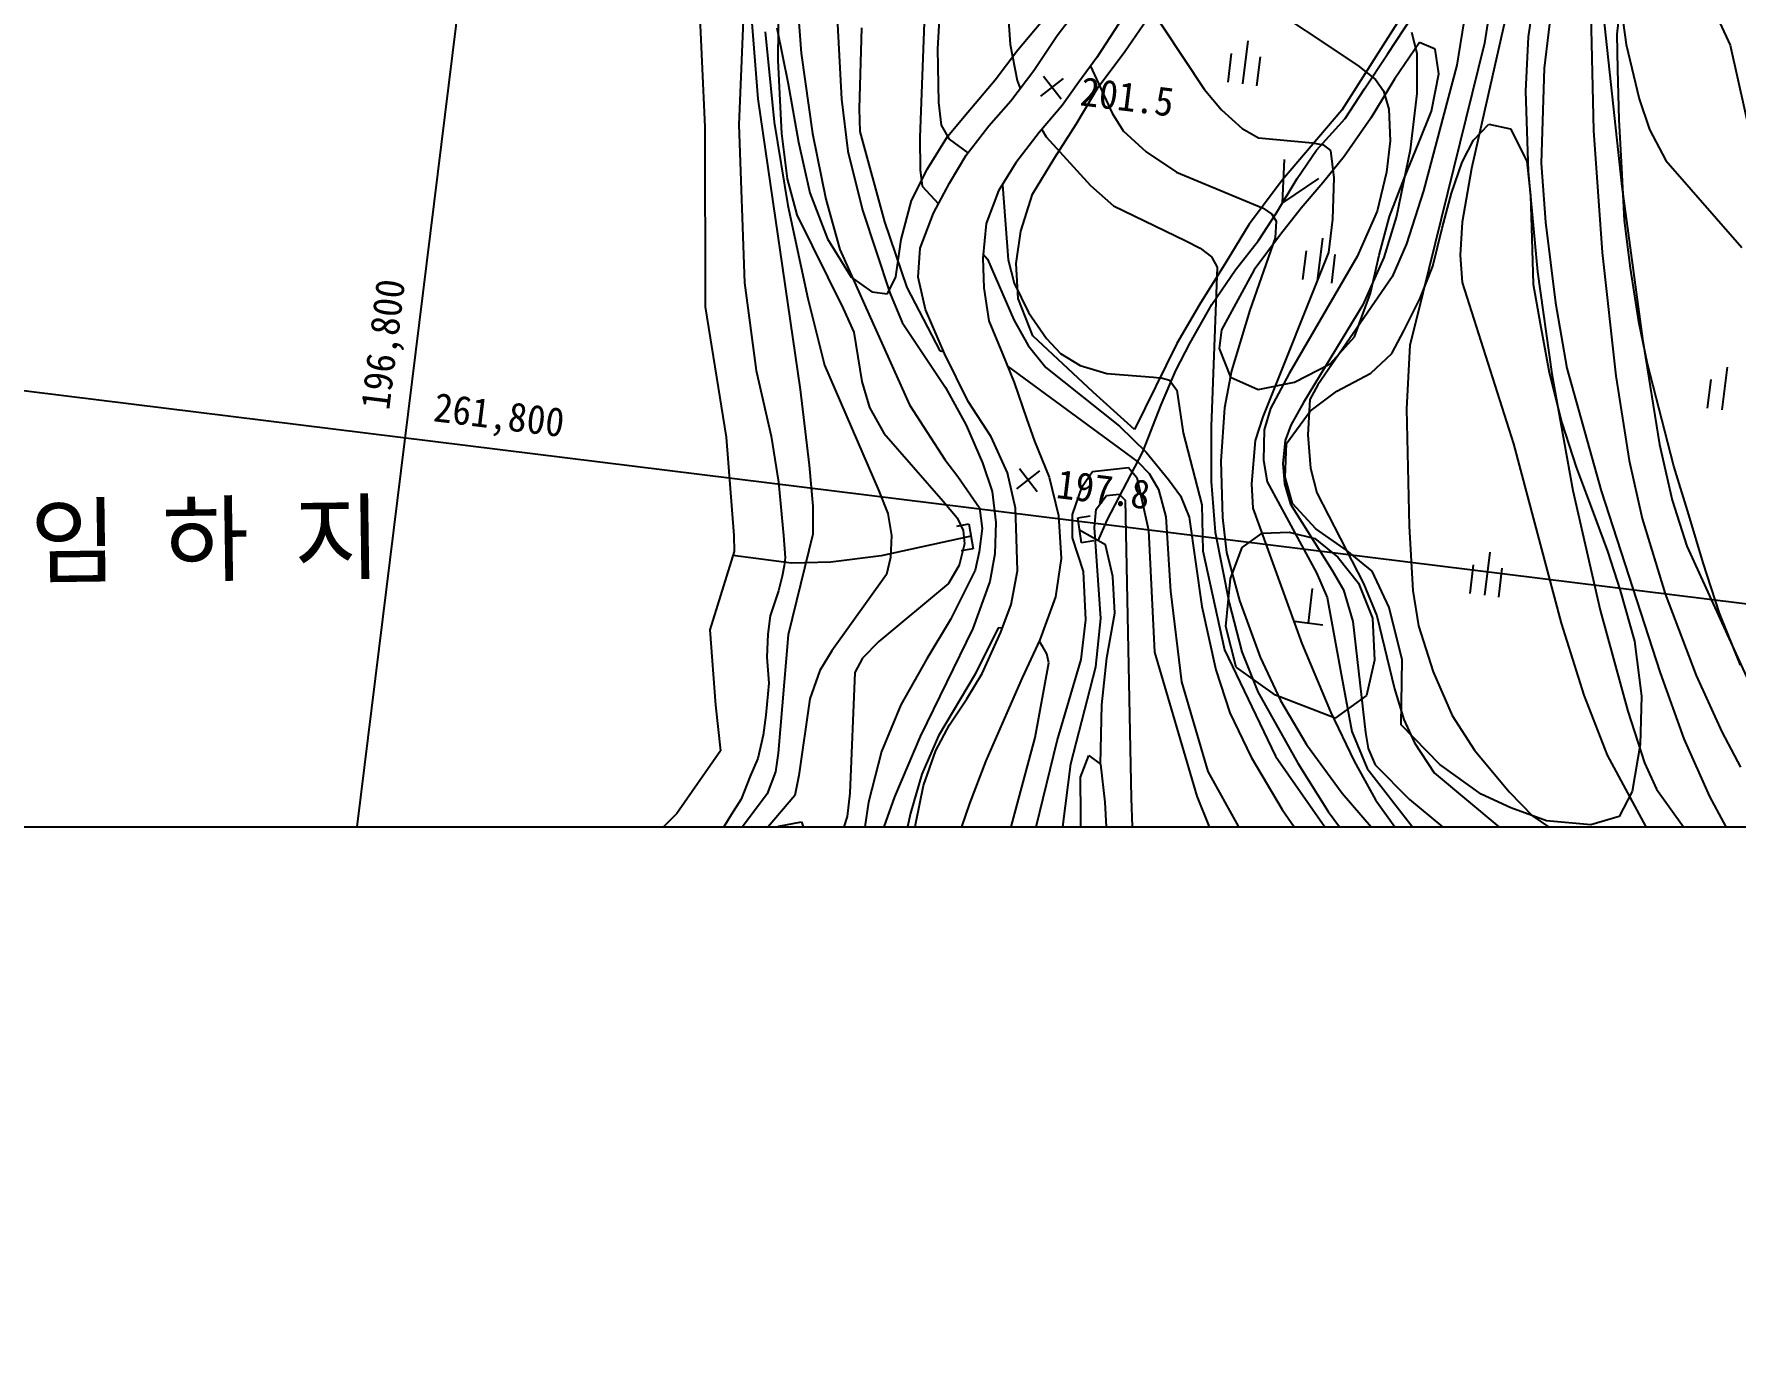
# Model space of a CAD drawing. Header units: millimetres. Extents: x 8678 to 9474, y 1103 to 1809.
# Drawn here: x 9140.5 to 9258.2, y 1363.4 to 1453.7 of the extents above; entities that cross this region are included whole.
import ezdxf
from ezdxf.enums import TextEntityAlignment as Align
from ezdxf.xclip import XClip

# ---------------------------------------------------------------- set-up
doc = ezdxf.new("R2010")
doc.units = ezdxf.units.MM
doc.header["$LTSCALE"] = 10
doc.header["$MEASUREMENT"] = 0
doc.header["$XCLIPFRAME"] = 2
doc.layers.add('TX-PAPR', color=2, linetype='Continuous', plot=False)
doc.layers.add('TZ-BASE', color=253, linetype='Continuous')
doc.styles.add('HANA', font='GulimChe.ttf')

# ---------------------------------------------------------------- blocks, each defined once
blk = doc.blocks.new('JD-CGHF56FJ')
at = {"layer": 'TZ-BASE'}
for p, q in [((385.32, -179.34), (429.37, 177.07)), ((421.2, -3.6, 191.08), (422.26, -26.59, 191.08)), ((80.04, -8.35), (512.52, -61.82)), ((437.82, -9.22, 199), (437.13, -27.32, 199)), ((428.43, -15.03, 196), (428.94, -21.5, 196)), ((427.38, -15.5, 195), (427.32, -22, 195)), ((476.94, -15.89, 207), (476.19, -20.8, 207)), ((479.84, -16.16, 209), (479.2, -20.36, 209)), ((425, -16.96, 192), (424.61, -26.45, 192)), ((438.63, -16.56, 200), (438.36, -21.18, 200)), ((443.12, -17.15, 201), (443.38, -20.88, 201)), ((452.37, -17.3, 203), (456.79, -23.99, 203)), ((458.81, -16.6, 204), (467.43, -22.35, 204)), ((481.03, -16.7, 210), (480.31, -22.52, 210)), ((485.36, -20.17, 212.04), (485.76, -16.68, 212.04)), ((425.41, -17.93, 193), (425.92, -24.64, 193)), ((446.64, -20.27, 188.97), (448, -18.5, 188.97)), ((451.31, -21.37, 199.8), (453.09, -18.79, 199.8)), ((474.87, -18.6, 206), (474.28, -22.31, 206)), ((483.55, -18.81, 211), (483.73, -26.84, 211)), ((484.39, -18.74, 212), (485.68, -30.72, 212)), ((485.55, -17.71, 213), (485.98, -20.89, 213)), ((427.24, -19.74, 207.1), (428.03, -23.61, 207.1)), ((431.45, -19.48, 197), (431.71, -24.66, 197)), ((433.09, -19.74, 198), (432.95, -25.35, 198)), ((443.91, -21.26, 207.1), (445.87, -18.94, 207.1)), ((450.93, -19.42, 203.58), (449.38, -21.78, 203.58)), ((470.47, -18.9, 199.8), (466.32, -25.44, 199.8)), ((469.48, -21.56, 207.82), (471.21, -18.93, 207.82)), ((477.6, -19.27, 208), (475.3, -29.47, 208)), ((492.46, -19.38, 214), (493.19, -20.94, 214)), ((426.44, -20.02, 194), (427.06, -26.26, 194)), ((438.36, -21.18, 200), (438.42, -24.9, 200)), ((443.38, -20.88, 201), (443.86, -23.37, 201)), ((445.02, -22.68, 188.97), (446.64, -20.27, 188.97)), ((459.82, -20.64, 203.56), (459.45, -23.62, 203.56)), ((471.7, -20.75, 202.15), (469.96, -23.28, 202.15)), ((471.13, -20.03, 205), (471.5, -21.5, 205)), ((476.19, -20.8, 207), (471.48, -39.86, 207)), ((472.77, -21.21, 202.15), (471.7, -20.75, 202.15)), ((479.2, -20.36, 209), (479.02, -24.11, 209)), ((485.42, -22.61, 212.04), (485.36, -20.17, 212.04)), ((485.98, -20.89, 213), (486.88, -24.65, 213)), ((493.19, -20.94, 214), (501.5, -58.41, 214)), ((427.32, -22, 195), (427.56, -27.04, 195)), ((428.94, -21.5, 196), (429.71, -27.04, 196)), ((442.35, -23.33, 207.1), (443.91, -21.26, 207.1)), ((449.38, -21.78, 203.58), (448.12, -23.51, 203.58)), ((449.47, -23.85, 199.8), (451.31, -21.37, 199.8)), ((458.46, -23.49, 203.56), (458.7, -21.51, 203.56)), ((460.44, -23.74, 203.56), (460.69, -21.75, 203.56)), ((467.43, -22.35, 204), (468.66, -23.32, 204)), ((467.9, -23.95, 207.82), (469.48, -21.56, 207.82)), ((471.5, -21.5, 205), (471.5, -24.29, 205)), ((474.28, -22.31, 206), (471.96, -31.01, 206)), ((473.03, -22.93, 202.15), (472.77, -21.21, 202.15)), ((440.45, -25.58, 207.1), (442.35, -23.33, 207.1)), ((443.44, -24.79, 188.97), (445.02, -22.68, 188.97)), ((443.86, -23.37, 201), (444.08, -23.93, 201)), ((445.5, -24.47, 201.51), (447.08, -23.24, 201.51)), ((445.68, -23.07, 201.51), (446.91, -24.64, 201.51)), ((448.12, -23.51, 203.58), (446.97, -25.11, 203.58)), ((448.93, -22.4, 202), (450.44, -25.63, 202)), ((469.96, -23.28, 202.15), (468.33, -25.98, 202.15)), ((468.66, -23.32, 204), (469.21, -24.1, 204)), ((472.53, -25.51, 202.15), (473.03, -22.93, 202.15)), ((480.31, -22.52, 210), (480.1, -29.09, 210)), ((485.51, -26.08, 212.04), (485.42, -22.61, 212.04)), ((425.92, -24.64, 193), (428.86, -44.76, 193)), ((428.03, -23.61, 207.1), (428.75, -27.65, 207.1)), ((431.71, -24.66, 197), (432.15, -28.26, 197)), ((447.95, -26.4, 199.8), (449.47, -23.85, 199.8)), ((456.79, -23.99, 203), (457.99, -25.42, 203)), ((466.55, -26, 207.82), (467.9, -23.95, 207.82)), ((469.21, -24.1, 204), (469.57, -25.37, 204)), ((471.5, -24.29, 205), (471.05, -28.17, 205)), ((479.02, -24.11, 209), (479.2, -29.67, 209)), ((486.88, -24.65, 213), (487.61, -26.77, 213)), ((432.95, -25.35, 198), (432.99, -26.9, 198)), ((438.42, -24.9, 200), (438.61, -26.48, 200)), ((439.05, -27.26, 207.1), (440.45, -25.58, 207.1)), ((441.9, -26.51, 188.97), (443.44, -24.79, 188.97)), ((446.97, -25.11, 203.58), (445.4, -26.98, 203.58)), ((450.44, -25.63, 202), (451.21, -26.86, 202)), ((457.99, -25.42, 203), (459.42, -26.7, 203)), ((466.32, -25.44, 199.8), (462.22, -30.24, 199.8)), ((469.57, -25.37, 204), (469.66, -27.56, 204)), ((471.63, -27.73, 202.15), (472.53, -25.51, 202.15)), ((422.26, -26.59, 191.08), (422.29, -39.03, 191.08)), ((424.61, -26.45, 192), (425.02, -37.38, 192)), ((427.06, -26.26, 194), (428, -32.02, 194)), ((427.56, -27.04, 195), (427.97, -30.19, 195)), ((429.71, -27.04, 196), (430.63, -31.58, 196)), ((432.99, -26.9, 198), (434.69, -33.16, 198)), ((438.61, -26.48, 200), (439.16, -27.43, 200)), ((440.34, -28.55, 188.97), (441.9, -26.51, 188.97)), ((445.4, -26.98, 203.58), (443.78, -29.08, 203.58)), ((445.57, -26.78, 201), (445.88, -27.27, 201)), ((446.47, -28.71, 199.8), (447.95, -26.4, 199.8)), ((451.21, -26.86, 202), (452.79, -28.31, 202)), ((459.42, -26.7, 203), (460.57, -27.34, 203)), ((464.58, -28.19, 207.82), (466.55, -26, 207.82)), ((468.33, -25.98, 202.15), (466.49, -28.63, 202.15)), ((475.44, -27.51, 206.65), (476.5, -26.4, 206.65)), ((476.5, -26.4, 206.65), (477.99, -26.73, 206.65)), ((477.99, -26.73, 206.65), (479.11, -28.96, 206.65)), ((483.73, -26.84, 211), (484.32, -35.28, 211)), ((485.7, -29.45, 212.04), (485.51, -26.08, 212.04)), ((487.61, -26.77, 213), (488.73, -28.91, 213)), ((428.75, -27.65, 207.1), (429.53, -31.15, 207.1)), ((437.13, -27.32, 199), (437.16, -29.57, 199)), ((437.66, -29.48, 207.1), (439.05, -27.26, 207.1)), ((439.16, -27.43, 200), (440.46, -28.39, 200)), ((445.88, -27.27, 201), (448.95, -30.64, 201)), ((460.57, -27.34, 203), (464.29, -27.69, 203)), ((463.23, -30.16, 207.82), (464.58, -28.19, 207.82)), ((464.29, -27.69, 203), (465.04, -27.84, 203)), ((465.04, -27.84, 203), (465.54, -28.22, 203)), ((465.54, -28.22, 203), (465.78, -30.11, 203)), ((469.66, -27.56, 204), (469.42, -29.73, 204)), ((471.05, -28.17, 205), (470.11, -32.76, 205)), ((470.63, -30.15, 202.15), (471.63, -27.73, 202.15)), ((474.65, -29.03, 206.65), (475.44, -27.51, 206.65)), ((432.15, -28.26, 197), (433.16, -32.34, 197)), ((439.18, -30.48, 188.97), (440.34, -28.55, 188.97)), ((443.78, -29.08, 203.58), (442.58, -31.02, 203.58)), ((444.92, -31.25, 199.8), (446.47, -28.71, 199.8)), ((452.79, -28.31, 202), (454.89, -29.72, 202)), ((462.23, -31.84, 207.82), (462.36, -28.84, 207.82)), ((466.49, -28.63, 202.15), (465.01, -30.47, 202.15)), ((473.91, -31.17, 206.65), (474.65, -29.03, 206.65)), ((479.11, -28.96, 206.65), (479.38, -31.34, 206.65)), ((480.1, -29.09, 210), (480.4, -33.17, 210)), ((488.73, -28.91, 213), (493.98, -34.93, 213)), ((427.97, -30.19, 195), (428.62, -32.67, 195)), ((436.56, -31.67, 207.1), (437.66, -29.48, 207.1)), ((437.16, -29.57, 199), (437.3, -30.69, 199)), ((438.07, -32.55, 188.97), (439.18, -30.48, 188.97)), ((442.85, -30.59, 200), (443.25, -35.79, 200)), ((454.89, -29.72, 202), (459.94, -31.82, 202)), ((462.22, -30.24, 199.8), (459.92, -33.32, 199.8)), ((461.81, -32.53, 207.82), (463.23, -30.16, 207.82)), ((464.71, -30.16, 207.82), (462.23, -31.84, 207.82)), ((465.01, -30.47, 202.15), (463.52, -32.2, 202.15)), ((465.78, -30.11, 203), (465.67, -32.98, 203)), ((469.42, -29.73, 204), (468.76, -32.41, 204)), ((469.63, -32.78, 202.15), (470.63, -30.15, 202.15)), ((475.3, -29.47, 208), (474.65, -33.19, 208)), ((479.2, -29.67, 209), (479.85, -36.61, 209)), ((485.88, -33.06, 212.04), (485.7, -29.45, 212.04)), ((429.53, -31.15, 207.1), (430.74, -34.33, 207.1)), ((430.63, -31.58, 196), (431.61, -35.08, 196)), ((435.85, -34.38, 207.1), (436.56, -31.67, 207.1)), ((437.3, -30.69, 199), (438.42, -31.9, 199)), ((442.58, -31.02, 203.58), (441.73, -33.28, 203.58)), ((444.12, -33.8, 199.8), (444.92, -31.25, 199.8)), ((448.95, -30.64, 201), (450.54, -32.04, 201)), ((471.96, -31.01, 206), (470.8, -34.67, 206)), ((473.27, -33.59, 206.65), (473.91, -31.17, 206.65)), ((479.38, -31.34, 206.65), (479.47, -34.3, 206.65)), ((485.68, -30.72, 212), (487.11, -41.25, 212)), ((428, -32.02, 194), (429.38, -38.47, 194)), ((428.62, -32.67, 195), (431.84, -39.16, 195)), ((433.16, -32.34, 197), (435.05, -38.06, 197)), ((437.16, -34.97, 188.97), (438.07, -32.55, 188.97)), ((450.54, -32.04, 201), (455.53, -34.48, 201)), ((459.94, -31.82, 202), (460.88, -32.22, 202)), ((460.55, -34.45, 207.82), (461.81, -32.53, 207.82)), ((460.88, -32.22, 202), (461.47, -32.62, 202)), ((461.47, -32.62, 202), (461.77, -33.1, 202)), ((463.52, -32.2, 202.15), (462.07, -34.04, 202.15)), ((468.76, -32.41, 204), (467.38, -35.55, 204)), ((468.9, -35.47, 202.15), (469.63, -32.78, 202.15)), ((470.11, -32.76, 205), (469.23, -35.63, 205)), ((434.69, -33.16, 198), (436.24, -37.69, 198)), ((441.73, -33.28, 203.58), (441.5, -35.68, 203.58)), ((443.79, -36.03, 199.8), (444.12, -33.8, 199.8)), ((459.92, -33.32, 199.8), (458.29, -35.96, 199.8)), ((462.07, -34.04, 202.15), (460.25, -36.48, 202.15)), ((461.77, -33.1, 202), (461.72, -34.26, 202)), ((465.67, -32.98, 203), (465.41, -35.28, 203)), ((472.61, -36.23, 206.65), (473.27, -33.59, 206.65)), ((474.65, -33.19, 208), (474.5, -35.47, 208)), ((480.4, -33.17, 210), (481.09, -38.76, 210)), ((486.29, -36.36, 212.04), (485.88, -33.06, 212.04)), ((430.74, -34.33, 207.1), (432.39, -36.98, 207.1)), ((431.61, -35.08, 196), (436.41, -45.81, 196)), ((435.47, -36.97, 207.1), (435.85, -34.38, 207.1)), ((437.03, -36.99, 188.97), (437.16, -34.97, 188.97)), ((455.53, -34.48, 201), (456.53, -34.98, 201)), ((456.53, -34.98, 201), (457.31, -35.57, 201)), ((458.96, -36.47, 207.82), (460.55, -34.45, 207.82)), ((461.72, -34.26, 202), (459.96, -39.26, 202)), ((465.41, -35.28, 203), (460.87, -46.65, 203)), ((463.63, -37.15, 203.56), (463.88, -35.16, 203.56)), ((464.99, -34.29, 203.56), (464.62, -37.27, 203.56)), ((470.8, -34.67, 206), (469.8, -36.96, 206)), ((479.47, -34.3, 206.65), (479.56, -37.46, 206.65)), ((484.32, -35.28, 211), (485.28, -43.81, 211)), ((441.5, -35.68, 203.58), (441.57, -37.72, 203.58)), ((441.52, -35.4, 199), (441.81, -35.74, 199)), ((441.81, -35.74, 199), (443.63, -39.94, 199)), ((443.25, -35.79, 200), (443.65, -37.41, 200)), ((443.93, -38.46, 199.8), (443.79, -36.03, 199.8)), ((458.29, -35.96, 199.8), (456.51, -38.84, 199.8)), ((457.69, -36.29, 201), (457.28, -47.32, 201)), ((457.31, -35.57, 201), (457.69, -36.29, 201)), ((457.33, -38.88, 207.82), (458.96, -36.47, 207.82)), ((460.25, -36.48, 202.15), (458.01, -40.62, 202.15)), ((467.38, -35.55, 204), (462.69, -43.64, 204)), ((465.62, -37.39, 203.56), (465.86, -35.41, 203.56)), ((469.23, -35.63, 205), (467.78, -38.9, 205)), ((468.3, -38.1, 202.15), (468.9, -35.47, 202.15)), ((471.75, -38.44, 206.65), (472.61, -36.23, 206.65)), ((474.5, -35.47, 208), (474.65, -37.36, 208)), ((486.87, -40.08, 212.04), (486.29, -36.36, 212.04)), ((425.02, -37.38, 192), (425.81, -43.44, 192)), ((432.39, -36.98, 207.1), (433.81, -37.99, 207.1)), ((434.89, -38.13, 207.1), (435.47, -36.97, 207.1)), ((437.52, -39.22, 188.97), (437.03, -36.99, 188.97)), ((443.65, -37.41, 200), (444.66, -39.43, 200)), ((469.8, -36.96, 206), (464.67, -44.42, 206)), ((474.65, -37.36, 208), (478.2, -48.51, 208)), ((479.56, -37.46, 206.65), (480.03, -40.18, 206.65)), ((479.85, -36.61, 209), (480.84, -43.67, 209)), ((429.38, -38.47, 194), (430.55, -43.06, 194)), ((433.81, -37.99, 207.1), (434.89, -38.13, 207.1)), ((435.05, -38.06, 197), (435.92, -40.12, 197)), ((436.24, -37.69, 198), (438.51, -42.07, 198)), ((441.57, -37.72, 203.58), (441.91, -40.01, 203.58)), ((444.94, -41.04, 199.8), (443.93, -38.46, 199.8)), ((456.51, -38.84, 199.8), (454.9, -41.57, 199.8)), ((467.19, -41.12, 202.15), (468.3, -38.1, 202.15)), ((470.61, -40.7, 206.65), (471.75, -38.44, 206.65)), ((481.09, -38.76, 210), (481.89, -43.28, 210)), ((422.29, -39.03, 191.08), (423.74, -48.05, 191.08)), ((431.84, -39.16, 195), (432.58, -40.79, 195)), ((438.84, -42.26, 188.97), (437.52, -39.22, 188.97)), ((441.91, -40.01, 203.58), (442.85, -42.29, 203.58)), ((443.63, -39.94, 199), (444.63, -41.71, 199)), ((444.66, -39.43, 200), (445.89, -41.22, 200)), ((455.84, -41.53, 207.82), (457.33, -38.88, 207.82)), ((459.96, -39.26, 202), (458.7, -43.47, 202)), ((467.78, -38.9, 205), (463.67, -45.65, 205)), ((471.48, -39.86, 207), (471.02, -41.69, 207)), ((432.58, -40.79, 195), (433.13, -44.2, 195)), ((435.92, -40.12, 197), (438.92, -44.62, 197)), ((449.13, -44.95, 199.8), (444.94, -41.04, 199.8)), ((458.01, -40.62, 202.15), (457.83, -41.92, 202.15)), ((465.52, -42.99, 202.15), (467.19, -41.12, 202.15)), ((469.79, -42.27, 206.65), (470.61, -40.7, 206.65)), ((480.03, -40.18, 206.65), (480.66, -43.57, 206.65)), ((487.47, -42.99, 212.04), (486.87, -40.08, 212.04)), ((438.51, -42.07, 198), (438.78, -42.12, 198)), ((440.48, -45.58, 188.97), (438.84, -42.26, 188.97)), ((442.85, -42.29, 203.58), (443.66, -44.28, 203.58)), ((444.63, -41.71, 199), (445.84, -43.23, 199)), ((445.89, -41.22, 200), (446.87, -42.26, 200)), ((446.87, -42.26, 200), (448.23, -43.09, 200)), ((454.9, -41.57, 199.8), (451.98, -47.52, 199.8)), ((454.85, -43.43, 207.82), (455.84, -41.53, 207.82)), ((457.83, -41.92, 202.15), (458.63, -43.89, 202.15)), ((468.32, -43.63, 206.65), (469.79, -42.27, 206.65)), ((471.02, -41.69, 207), (470.8, -46.1, 207)), ((487.11, -41.25, 212), (488.29, -48.56, 212)), ((425.81, -43.44, 192), (426.86, -47.99, 192)), ((430.55, -43.06, 194), (434.31, -51.77, 194)), ((443.19, -43.13, 198), (450.93, -48.81, 198)), ((445.84, -43.23, 199), (450.94, -47.3, 199)), ((448.23, -43.09, 200), (450.08, -43.64, 200)), ((453.83, -45.82, 207.82), (454.85, -43.43, 207.82)), ((458.7, -43.47, 202), (458.2, -46.02, 202)), ((463.06, -44.25, 202.15), (465.52, -42.99, 202.15)), ((481.89, -43.28, 210), (484.25, -51.76, 210)), ((488.45, -46.82, 212.04), (487.47, -42.99, 212.04)), ((492.97, -43.2, 212.23), (492.6, -46.17, 212.23)), ((433.13, -44.2, 195), (433.66, -46.01, 195)), ((438.92, -44.62, 197), (440.33, -47.21, 197)), ((443.66, -44.28, 203.58), (444.51, -46.77, 203.58)), ((450.08, -43.64, 200), (453.29, -43.91, 200)), ((453.29, -43.91, 200), (453.92, -43.96, 200)), ((453.92, -43.96, 200), (454.41, -44.1, 200)), ((454.41, -44.1, 200), (454.92, -44.79, 200)), ((458.63, -43.89, 202.15), (460.54, -44.76, 202.15)), ((460.54, -44.76, 202.15), (463.06, -44.25, 202.15)), ((462.69, -43.64, 204), (461.39, -46.06, 204)), ((464.67, -44.42, 206), (464.11, -45.45, 206)), ((465.98, -44.88, 206.65), (468.32, -43.63, 206.65)), ((480.66, -43.57, 206.65), (481.55, -47.06, 206.65)), ((480.84, -43.67, 209), (482.31, -51.73, 209)), ((485.28, -43.81, 211), (486.2, -49.67, 211)), ((491.61, -46.05, 212.23), (491.86, -44.07, 212.23)), ((428.86, -44.76, 193), (429.49, -49.98, 193)), ((436.41, -45.81, 196), (438.86, -49.6, 196)), ((442.07, -48.03, 188.97), (440.48, -45.58, 188.97)), ((451.98, -47.52, 199.8), (449.13, -44.95, 199.8)), ((452.57, -49.07, 207.82), (453.83, -45.82, 207.82)), ((454.92, -44.79, 200), (455.34, -47.76, 200)), ((463.67, -45.65, 205), (462.79, -47.21, 205)), ((464.11, -45.45, 206), (463.96, -47.89, 206)), ((464.14, -46.26, 206.65), (465.98, -44.88, 206.65)), ((433.66, -46.01, 195), (434.64, -47.78, 195)), ((444.51, -46.77, 203.58), (445.06, -48.32, 203.58)), ((458.2, -46.02, 202), (457.96, -49.72, 202)), ((460.87, -46.65, 203), (460.33, -48.28, 203)), ((461.39, -46.06, 204), (460.96, -47.54, 204)), ((462.5, -48.5, 206.65), (464.14, -46.26, 206.65)), ((470.8, -46.1, 207), (470.99, -54.21, 207)), ((481.55, -47.06, 206.65), (482.52, -50.13, 206.65)), ((489.29, -50.06, 212.04), (488.45, -46.82, 212.04)), ((423.74, -48.05, 191.08), (424.27, -54.85, 191.08)), ((426.86, -47.99, 192), (427.36, -51.17, 192)), ((434.64, -47.78, 195), (438.75, -52.47, 195)), ((440.33, -47.21, 197), (441.48, -49.83, 197)), ((443.19, -50.51, 188.97), (442.07, -48.03, 188.97)), ((450.94, -47.3, 199), (452.79, -49.09, 199)), ((455.34, -47.76, 200), (456.63, -52.74, 200)), ((457.28, -47.32, 201), (457.29, -51.12, 201)), ((460.96, -47.54, 204), (460.9, -49.64, 204)), ((462.79, -47.21, 205), (462.4, -48.29, 205)), ((463.96, -47.89, 206), (464.15, -50.2, 206)), ((445.06, -48.32, 203.58), (446.08, -50.82, 203.58)), ((450.09, -53.79, 207.82), (452.57, -49.07, 207.82)), ((450.93, -48.81, 198), (452.23, -49.79, 198)), ((452.79, -49.09, 199), (454.34, -50.97, 199)), ((460.33, -48.28, 203), (460.08, -51.27, 203)), ((462.4, -48.29, 205), (462.24, -49.88, 205)), ((462.4, -50.81, 206.65), (462.5, -48.5, 206.65)), ((478.2, -48.51, 208), (481.5, -60.91, 208)), ((488.29, -48.56, 212), (489.16, -52.42, 212)), ((429.49, -49.98, 193), (429.73, -52.83, 193)), ((438.86, -49.6, 196), (439.77, -50.77, 196)), ((441.48, -49.83, 197), (442.13, -51.81, 197)), ((443.75, -52.97, 188.97), (443.19, -50.51, 188.97)), ((443.85, -51.62, 197.75), (445.43, -50.39, 197.75)), ((444.02, -50.22, 197.75), (445.25, -51.8, 197.75)), ((448.36, -51.46, 197), (449.08, -50.42, 197)), ((449.08, -50.42, 197), (451.56, -50.14, 197)), ((451.56, -50.14, 197), (452.14, -50.84, 197)), ((452.23, -49.79, 198), (452.99, -50.56, 198)), ((452.99, -50.56, 198), (453.65, -51.67, 198)), ((457.96, -49.72, 202), (458.06, -53.61, 202)), ((460.9, -49.64, 204), (461.15, -51.13, 204)), ((462.24, -49.88, 205), (462.35, -51.28, 205)), ((464.15, -50.2, 206), (464.59, -51.9, 206)), ((482.52, -50.13, 206.65), (483.57, -52.9, 206.65)), ((486.2, -49.67, 211), (487.09, -53.67, 211)), ((490.33, -53.43, 212.04), (489.29, -50.06, 212.04)), ((427.36, -51.17, 192), (427.71, -54.85, 192)), ((434.31, -51.77, 194), (434.92, -53.32, 194)), ((439.77, -50.77, 196), (441.26, -52.95, 196)), ((446.08, -50.82, 203.58), (446.73, -53.48, 203.58)), ((447.69, -53.39, 197), (448.36, -51.46, 197)), ((452.14, -50.84, 197), (452.96, -54.48, 197)), ((453.65, -51.67, 198), (454.16, -53.56, 198)), ((454.34, -50.97, 199), (455.16, -52.11, 199)), ((457.29, -51.12, 201), (457.57, -54.63, 201)), ((460.08, -51.27, 203), (460.17, -52.96, 203)), ((461.15, -51.13, 204), (464.58, -57.43, 204)), ((462.35, -51.28, 205), (462.78, -52.69, 205)), ((462.92, -52.64, 206.65), (462.4, -50.81, 206.65)), ((482.31, -51.73, 209), (484.2, -60.02, 209)), ((484.25, -51.76, 210), (488.33, -64.36, 210)), ((429.73, -52.83, 193), (429.73, -54.77, 193)), ((438.75, -52.47, 195), (439.72, -53.63, 195)), ((441.26, -52.95, 196), (441.44, -54.37, 196)), ((442.13, -51.81, 197), (442.4, -53.96, 197)), ((449.33, -53.04, 196), (450.05, -52.08, 196)), ((450.05, -52.08, 196), (450.92, -52, 196)), ((450.92, -52, 196), (451.34, -52.41, 196)), ((451.34, -52.41, 196), (451.76, -73.03, 196)), ((455.16, -52.11, 199), (455.77, -53.58, 199)), ((456.63, -52.74, 200), (456.71, -55.91, 200)), ((460.17, -52.96, 203), (463.55, -62.33, 203)), ((462.78, -52.69, 205), (465.62, -57.22, 205)), ((464.52, -54.4, 206.65), (462.92, -52.64, 206.65)), ((464.59, -51.9, 206), (467.82, -58.17, 206)), ((483.57, -52.9, 206.65), (484.69, -55.93, 206.65)), ((489.16, -52.42, 212), (490.19, -55.6, 212)), ((434.92, -53.32, 194), (435.18, -54.85, 194)), ((439.69, -54.2, 191.43), (440.53, -54.05, 191.43)), ((439.72, -53.63, 195), (440.14, -54.5, 195)), ((440.53, -54.05, 191.43), (440.83, -55.77, 191.43)), ((442.4, -53.96, 197), (442.32, -56.12, 197)), ((443.79, -54.33, 188.97), (443.75, -52.97, 188.97)), ((446.73, -53.48, 203.58), (446.91, -56.45, 203.58)), ((447.69, -55.01, 197), (447.69, -53.39, 197)), ((448.06, -53.63, 194.52), (448.91, -53.5, 194.52)), ((448.31, -55.35, 194.52), (448.06, -53.63, 194.52)), ((449.21, -54.3, 196), (449.33, -53.04, 196)), ((449.46, -55.22, 207.82), (450.09, -53.79, 207.82)), ((454.16, -53.56, 198), (454.48, -58.7, 198)), ((455.77, -53.58, 199), (456.65, -59.77, 199)), ((458.06, -53.61, 202), (458.34, -56.02, 202)), ((487.09, -53.67, 211), (488.69, -58.88, 211)), ((491.32, -56.75, 212.04), (490.33, -53.43, 212.04)), ((424.27, -54.85, 191.08), (424.3, -55.97, 191.08)), ((427.71, -54.85, 192), (427.83, -56.4, 192)), ((429.73, -54.77, 193), (428.03, -61.73, 193)), ((440.68, -54.91, 191.43), (434.47, -56.26, 191.43)), ((435.18, -54.85, 194), (435.1, -56.38, 194)), ((440.14, -54.5, 195), (440.23, -55.43, 195)), ((441.44, -54.37, 196), (441.24, -55.99, 196)), ((443.88, -57.29, 188.97), (443.79, -54.33, 188.97)), ((448.45, -57.34, 197), (447.69, -55.01, 197)), ((449.97, -55.5, 194.52), (448.19, -54.49, 194.52)), ((449.16, -55.23, 194.52), (448.31, -55.35, 194.52)), ((449.66, -60.59, 196), (449.21, -54.3, 196)), ((452.96, -54.48, 197), (453.36, -62.92, 197)), ((457.57, -54.63, 201), (458.52, -59.52, 201)), ((459.42, -55.68, 202.17), (460.81, -54.7, 202.17)), ((460.81, -54.7, 202.17), (462.67, -54.62, 202.17)), ((462.67, -54.62, 202.17), (464.46, -55.05, 202.17)), ((464.46, -55.05, 202.17), (466.04, -56.36, 202.17)), ((466.66, -55.89, 206.65), (464.52, -54.4, 206.65)), ((470.99, -54.21, 207), (471.24, -58.66, 207)), ((424.3, -55.97, 191.08), (422.61, -61.38, 191.08)), ((428.26, -56.77, 191.43), (424.21, -56.24, 191.43)), ((427.83, -56.4, 192), (427.76, -56.95, 192)), ((434.47, -56.26, 191.43), (430.98, -56.7, 191.43)), ((435.1, -56.38, 194), (434.84, -57.56, 194)), ((440.23, -55.43, 195), (439.85, -56.9, 195)), ((440.83, -55.77, 191.43), (439.99, -55.92, 191.43)), ((441.24, -55.99, 196), (440.96, -57.24, 196)), ((442.32, -56.12, 197), (441.97, -58.04, 197)), ((446.91, -56.45, 203.58), (446.51, -59.1, 203.58)), ((450.48, -57.7, 194.52), (449.97, -55.5, 194.52)), ((456.71, -55.91, 200), (458.2, -62.77, 200)), ((458.34, -56.02, 202), (459.24, -59.34, 202)), ((458.62, -57.82, 202.17), (459.42, -55.68, 202.17)), ((466.04, -56.36, 202.17), (467.48, -58.16, 202.17)), ((468.41, -57.33, 206.65), (466.66, -55.89, 206.65)), ((476.55, -56.01, 207.29), (476.18, -58.99, 207.29)), ((484.69, -55.93, 206.65), (485.57, -58.66, 206.65)), ((490.19, -55.6, 212), (496.13, -68.62, 212)), ((427.61, -57.67, 192), (427.36, -58.69, 192)), ((427.76, -56.95, 192), (427.61, -57.67, 192)), ((430.98, -56.7, 191.43), (428.26, -56.77, 191.43)), ((434.84, -57.56, 194), (431.06, -62.83, 194)), ((439.85, -56.9, 195), (439.12, -58.18, 195)), ((440.96, -57.24, 196), (439.25, -60.66, 196)), ((443.45, -59.63, 188.97), (443.88, -57.29, 188.97)), ((448.61, -60.68, 197), (448.45, -57.34, 197)), ((464.58, -57.43, 204), (465.31, -59.15, 204)), ((465.62, -57.22, 205), (466.43, -58.6, 205)), ((469.59, -59.84, 206.65), (468.41, -57.33, 206.65)), ((475.19, -58.86, 207.29), (475.43, -56.88, 207.29)), ((477.17, -59.11, 207.29), (477.42, -57.12, 207.29)), ((492.44, -60.22, 212.04), (491.32, -56.75, 212.04)), ((427.36, -58.69, 192), (426.78, -60.4, 192)), ((439.12, -58.18, 195), (434.3, -62.19, 195)), ((441.97, -58.04, 197), (440.8, -61.28, 197)), ((450.62, -60.23, 194.52), (450.48, -57.7, 194.52)), ((454.48, -58.7, 198), (455.23, -64.98, 198)), ((458.3, -61.15, 202.17), (458.62, -57.82, 202.17)), ((464.01, -60.91, 203.98), (464.3, -58.53, 203.98)), ((466.43, -58.6, 205), (467.08, -60.8, 205)), ((467.48, -58.16, 202.17), (468.45, -60.56, 202.17)), ((467.82, -58.17, 206), (468.74, -60.4, 206)), ((471.24, -58.66, 207), (471.63, -61.1, 207)), ((485.57, -58.66, 206.65), (486.57, -62.16, 206.65)), ((442.73, -61.55, 188.97), (443.45, -59.63, 188.97)), ((446.51, -59.1, 203.58), (445.44, -62.06, 203.58)), ((456.65, -59.77, 199), (457.61, -64.14, 199)), ((458.52, -59.52, 201), (459.4, -62.91, 201)), ((459.24, -59.34, 202), (460.68, -63.26, 202)), ((465.31, -59.15, 204), (466.23, -64.19, 204)), ((470.5, -63.46, 206.65), (469.59, -59.84, 206.65)), ((484.2, -60.02, 209), (486.1, -67, 209)), ((488.69, -58.88, 211), (490.83, -64.54, 211)), ((426.78, -60.4, 192), (426.62, -61.68, 192)), ((439.25, -60.66, 196), (437.63, -63.39, 196)), ((448.29, -63.43, 197), (448.61, -60.68, 197)), ((449.31, -63.94, 196), (449.66, -60.59, 196)), ((450.08, -63.31, 194.52), (450.62, -60.23, 194.52)), ((459.01, -63.95, 202.17), (458.3, -61.15, 202.17)), ((463.02, -60.79, 203.98), (465, -61.03, 203.98)), ((467.08, -60.8, 205), (467.96, -68.49, 205)), ((468.45, -60.56, 202.17), (468.58, -63.48, 202.17)), ((468.74, -60.4, 206), (469.97, -65.45, 206)), ((471.63, -61.1, 207), (472.65, -64.29, 207)), ((481.5, -60.91, 208), (483.05, -65.9, 208)), ((493.9, -63.83, 212.04), (492.44, -60.22, 212.04)), ((422.61, -61.38, 191.08), (423.01, -66.6, 191.08)), ((426.62, -61.68, 192), (426.55, -63.27, 192)), ((428.03, -61.73, 193), (427.33, -69.91, 193)), ((434.3, -62.19, 195), (433.16, -63.34, 195)), ((440.8, -61.28, 197), (437.16, -68.75, 197)), ((442.56, -61.23, 198), (440.97, -64.45, 198)), ((441.44, -64.41, 188.97), (442.73, -61.55, 188.97)), ((442.84, -61.27, 198), (442.56, -61.23, 198)), ((445.44, -62.06, 203.58), (444.21, -64.69, 203.58)), ((445.44, -62.24, 198), (445.38, -62.18, 198)), ((445.65, -62.55, 198), (445.44, -62.24, 198)), ((463.55, -62.33, 203), (465.53, -67.06, 203)), ((486.57, -62.16, 206.65), (487.04, -65.96, 206.65)), ((426.55, -63.27, 192), (426.69, -65.07, 192)), ((431.06, -62.83, 194), (430.21, -64.19, 194)), ((433.16, -63.34, 195), (432.63, -64.34, 195)), ((437.63, -63.39, 196), (435.83, -66.56, 196)), ((445.92, -63.04, 198), (445.65, -62.55, 198)), ((446.05, -63.67, 198), (445.92, -63.04, 198)), ((446.64, -69.05, 197), (448.29, -63.43, 197)), ((449.73, -66.57, 194.52), (450.08, -63.31, 194.52)), ((453.36, -62.92, 197), (456.29, -72.89, 197)), ((458.2, -62.77, 200), (461.74, -70.12, 200)), ((459.4, -62.91, 201), (460.51, -65.66, 201)), ((460.68, -63.26, 202), (462.09, -66.27, 202)), ((468.58, -63.48, 202.17), (468.02, -65.92, 202.17)), ((470.43, -67.95, 206.65), (470.5, -63.46, 206.65)), ((430.21, -64.19, 194), (429.52, -66.16, 194)), ((432.63, -64.34, 195), (432.29, -72.68, 195)), ((440.97, -64.45, 198), (438.43, -68.7, 198)), ((440.38, -66.15, 188.97), (441.44, -64.41, 188.97)), ((444.21, -64.69, 203.58), (443.15, -67.11, 203.58)), ((445.11, -68.82, 198), (446.05, -63.67, 198)), ((447.58, -70.65, 196), (449.31, -63.94, 196)), ((457.61, -64.14, 199), (458.58, -67.13, 199)), ((461.74, -65.89, 202.17), (459.01, -63.95, 202.17)), ((466.23, -64.19, 204), (467.01, -68.42, 204)), ((472.65, -64.29, 207), (473.95, -67.3, 207)), ((488.33, -64.36, 210), (489.97, -68.92, 210)), ((490.83, -64.54, 211), (492.6, -68.44, 211)), ((426.69, -65.07, 192), (426.48, -67.27, 192)), ((455.23, -64.98, 198), (457.05, -71.17, 198)), ((460.51, -65.66, 201), (463.27, -70.6, 201)), ((465.87, -67.48, 202.17), (461.74, -65.89, 202.17)), ((468.02, -65.92, 202.17), (465.87, -67.48, 202.17)), ((469.97, -65.45, 206), (470.6, -67.57, 206)), ((483.05, -65.9, 208), (484.68, -70.05, 208)), ((423.01, -66.6, 191.08), (423.35, -69.75, 191.08)), ((429.52, -66.16, 194), (428.76, -71.46, 194)), ((435.83, -66.56, 196), (434.49, -69.79, 196)), ((439.19, -67.96, 188.97), (440.38, -66.15, 188.97)), ((449.62, -70.66, 194.52), (449.73, -66.57, 194.52)), ((462.09, -66.27, 202), (463.89, -69.3, 202)), ((465.53, -67.06, 203), (467.18, -70.47, 203)), ((486.1, -67, 209), (487.26, -70.58, 209)), ((487.04, -65.96, 206.65), (486.96, -69.3, 206.65)), ((426.48, -67.27, 192), (426.31, -68.66, 192)), ((438.24, -69.72, 188.97), (439.19, -67.96, 188.97)), ((443.15, -67.11, 203.58), (441.71, -70.43, 203.58)), ((458.58, -67.13, 199), (460.05, -70.19, 199)), ((473.11, -70.7, 206.65), (470.43, -67.95, 206.65)), ((470.6, -67.57, 206), (471.34, -69.2, 206)), ((473.95, -67.3, 207), (475.5, -69.7, 207)), ((426.31, -68.66, 192), (425.93, -70.28, 192)), ((437.16, -68.75, 197), (435.38, -72.93, 197)), ((438.43, -68.7, 198), (437.28, -71.36, 198)), ((442.77, -77.54, 198), (445.11, -68.82, 198)), ((444.75, -76.8, 197), (446.64, -69.05, 197)), ((463.89, -69.3, 202), (466.34, -72.67, 202)), ((467.01, -68.42, 204), (468.07, -70.98, 204)), ((467.96, -68.49, 205), (468.15, -69.59, 205)), ((471.34, -69.2, 206), (472.72, -71.26, 206)), ((486.96, -69.3, 206.65), (486.41, -72.57, 206.65)), ((489.97, -68.92, 210), (491.75, -72.91, 210)), ((492.6, -68.44, 211), (493.9, -70.88, 211)), ((423.35, -69.75, 191.08), (420.34, -74.08, 191.08)), ((425.93, -70.28, 192), (425.4, -71.51, 192)), ((427.33, -69.91, 193), (427.15, -71.2, 193)), ((434.49, -69.79, 196), (433.59, -73.31, 196)), ((437.39, -72.14, 188.97), (438.24, -69.72, 188.97)), ((441.71, -70.43, 203.58), (440.56, -73.38, 203.58)), ((448.25, -71.57, 194.38), (448.83, -70.08, 194.38)), ((448.83, -70.08, 194.38), (449.62, -70.67, 194.38)), ((460.05, -70.19, 199), (462.2, -73.8, 199)), ((461.74, -70.12, 200), (466.22, -76.52, 200)), ((463.27, -70.6, 201), (465.37, -73.94, 201)), ((467.18, -70.47, 203), (468.66, -73.13, 203)), ((468.15, -69.59, 205), (468.63, -70.72, 205)), ((475.5, -69.7, 207), (477.9, -72.59, 207)), ((484.68, -70.05, 208), (487.65, -75.56, 208)), ((487.26, -70.58, 209), (488.08, -72.4, 209)), ((425.4, -71.51, 192), (424.78, -73.1, 192)), ((427.15, -71.2, 193), (426.57, -72.73, 193)), ((428.76, -71.46, 194), (428.49, -72.83, 194)), ((437.28, -71.36, 198), (436.49, -74.06, 198)), ((446.73, -77.39, 196), (447.58, -70.65, 196)), ((448.26, -74.23, 194.38), (448.25, -71.57, 194.38)), ((449.62, -70.67, 194.38), (449.92, -73.3, 194.38)), ((457.05, -71.17, 198), (459.16, -74.95, 198)), ((468.07, -70.98, 204), (471.72, -75.66, 204)), ((468.63, -70.72, 205), (471.01, -73.11, 205)), ((472.72, -71.26, 206), (481.43, -78.58, 206)), ((475.96, -72.74, 206.65), (473.11, -70.7, 206.65)), ((426.57, -72.73, 193), (422.79, -77.75, 193)), ((428.49, -72.83, 194), (424.68, -77.3, 194)), ((432.29, -72.68, 195), (432.11, -74.3, 195)), ((435.38, -72.93, 197), (434.23, -76.13, 197)), ((436.85, -74.74, 188.97), (437.39, -72.14, 188.97)), ((456.29, -72.89, 197), (457.17, -75.08, 197)), ((466.34, -72.67, 202), (469.26, -76.04, 202)), ((478.02, -73.7, 206.65), (475.96, -72.74, 206.65)), ((477.9, -72.59, 207), (479.54, -74.26, 207)), ((486.41, -72.57, 206.65), (485.51, -74.28, 206.65)), ((488.08, -72.4, 209), (489.08, -73.78, 209)), ((491.75, -72.91, 210), (493.22, -75.64, 210)), ((420.34, -74.08, 191.08), (416.48, -77.86, 191.08)), ((424.78, -73.1, 192), (424.09, -74.18, 192)), ((433.59, -73.31, 196), (432.42, -80.8, 196)), ((436.49, -74.06, 198), (435.8, -77.27, 198)), ((440.56, -73.38, 203.58), (439.49, -76.58, 203.58)), ((449.92, -73.3, 194.38), (450.07, -75.87, 194.38)), ((451.76, -73.03, 196), (451.92, -77.35, 196)), ((462.2, -73.8, 199), (463.87, -76.21, 199)), ((465.37, -73.94, 201), (466.91, -76.01, 201)), ((468.66, -73.13, 203), (470.24, -75.35, 203)), ((471.01, -73.11, 205), (476.81, -77.94, 205)), ((480.47, -74.59, 206.65), (478.02, -73.7, 206.65)), ((489.08, -73.78, 209), (491.14, -76.62, 209)), ((424.09, -74.18, 192), (423.16, -75.67, 192)), ((425.67, -76.14, 197.89), (427.39, -74.95, 197.89)), ((427.39, -74.95, 197.89), (428.95, -74.65, 197.89)), ((428.95, -74.65, 197.89), (429.58, -76.67, 197.89)), ((432.11, -74.3, 195), (431.45, -76.23, 195)), ((436.39, -77.41, 188.97), (436.85, -74.74, 188.97)), ((448.34, -77.52, 194.38), (448.26, -74.23, 194.38)), ((459.16, -74.95, 198), (464.16, -78.96, 198)), ((479.54, -74.26, 207), (483.59, -77.06, 207)), ((483.55, -74.86, 206.65), (480.47, -74.59, 206.65)), ((485.51, -74.28, 206.65), (483.55, -74.86, 206.65))]:
    blk.add_line(p, q, dxfattribs=at)
at = {"layer": 'TZ-BASE', "style": 'HANA'}
for s, height, rotation, p in [('201.5', 2, 352.9531, (448.15, -25.09, 201.51)), ('196,800', 2, 82.9531, (400.43, -46.24)), ('197.8', 2, 352.9531, (446.5, -52.25, 197.75)), ('임 하 지 ', 4.8, 0.7939, (375.63, -57.67))]:
    blk.add_text(s, height=height, rotation=rotation, dxfattribs=at).set_placement(p)
blk.add_text('261,800', height=2, rotation=352.9531, dxfattribs=at).set_placement((412.41, -48.05), align=Align.RIGHT)

msp = doc.modelspace()

# ---------------------------------------------------------------- linework, layer by layer
at = {"layer": 'TX-PAPR'}
msp.add_lwpolyline([(9463.09, 1398.87), (9466.07, 1548.87), (8764.23, 1548.87), (8764.95, 1398.87)], close=True, dxfattribs=at)

# ---------------------------------------------------------------- block references
at = {"layer": 'TZ-BASE'}
ref = msp.add_blockref('JD-CGHF56FJ', (8764.59, 1473.87), dxfattribs=at)
XClip(ref).set_block_clipping_path([(698.4920732728, -75.0000000069), (701.4767533416, 74.9999999931), (-0.3606341712, 74.9999999931), (0.3606341712, -75.0000000069)])

doc.saveas('drawing.dxf')
